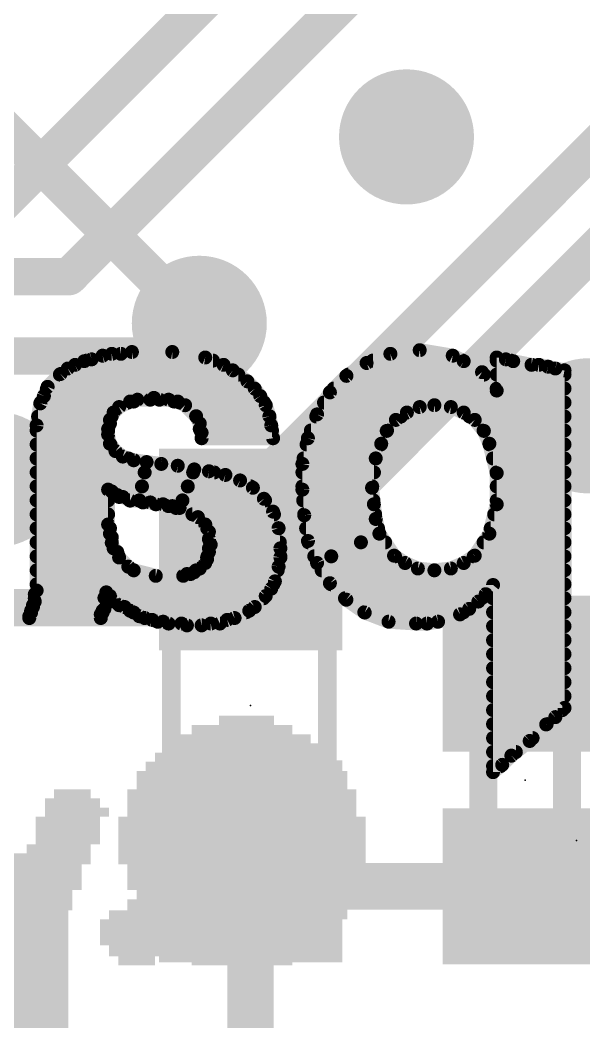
# Model space of a CAD drawing. Extents: x -34 to 52.6, y -23.4 to 26.6.
# Drawn here: x 14.24 to 17.31, y 4.85 to 10.31 of the extents above; entities that cross this region are included whole.
import ezdxf

# ---------------------------------------------------------------- set-up
doc = ezdxf.new("R2010")
doc.units = 0
for name, color, linetype in [('1', 12, 'CONTINUOUS'), ('16', 140, 'CONTINUOUS'), ('18', 110, 'CONTINUOUS'), ('22', 40, 'CONTINUOUS'), ('23', 53, 'CONTINUOUS'), ('24', 53, 'CONTINUOUS'), ('51', 53, 'CONTINUOUS')]:
    doc.layers.add(name, color=color, linetype=linetype)

# ---------------------------------------------------------------- blocks, each defined once
blk = doc.blocks.new('RECT')
blk.add_solid([(-0.5, -0.5), (0.5, -0.5), (-0.5, 0.5), (0.5, 0.5)])
blk = doc.blocks.new('ROUNDV')
at = {"const_width": 0.5}
blk.add_lwpolyline([(0, -0.25, 1), (0, 0.25, 1), (0, -0.25)], format="xyb", dxfattribs=at)

msp = doc.modelspace()

# ---------------------------------------------------------------- linework, layer by layer
at = {"layer": '1'}
for points, const_width in [([(15.2146, 8.6614), (12.236, 11.64)], 0.2032), ([(17.327, 5.5922), (18.2778, 6.543)], 0.254), ([(15.494, 5.7286), (15.494, 4.064)], 0.254), ([(15.494, 5.7286), (15.6304, 5.5922)], 0.254), ([(16.9926, 5.5922), (15.6304, 5.5922)], 0.254), ([(16.9926, 5.5922), (17.327, 5.5922)], 0.254), ([(14.2, 5.08), (14.1097, 5.1703)], 0.2032)]:
    msp.add_lwpolyline(points, dxfattribs=dict(at, const_width=const_width))
for points, const_width in [([(15.1787, 8.6255, 1), (15.2505, 8.6973)], 0.1016), ([(15.5575, 5.7286, 1), (15.4305, 5.7286)], 0.127), ([(15.5389, 5.7735, 1), (15.4491, 5.6837)], 0.127), ([(15.6304, 5.6557, 1), (15.6304, 5.5287)], 0.127), ([(15.5855, 5.5473, 1), (15.6753, 5.6371)], 0.127), ([(16.9926, 5.6557, 1), (16.9926, 5.5287)], 0.127), ([(16.9926, 5.5287, 1), (16.9926, 5.6557)], 0.127), ([(17.2821, 5.6371, 1), (17.3719, 5.5473)], 0.127), ([(17.327, 5.5287, 1), (17.327, 5.6557)], 0.127), ([(14.1641, 5.0441, 1), (14.2359, 5.1159)], 0.1016)]:
    msp.add_lwpolyline(points, format="xyb", dxfattribs=dict(at, const_width=const_width))
at = {"layer": '16', "const_width": 0.2032}
for points in [[(14.5034, 8.9154), (16.764, 11.176)], [(14.1224, 9.2964), (15.494, 10.668)], [(15.5575, 7.8105), (17.4498, 9.7028)], [(15.4178, 7.112), (17.6276, 9.3218)], [(13.4874, 8.9154), (14.5034, 8.9154)], [(15.2146, 8.6614), (15.0368, 8.4836)], [(15.0368, 8.4836), (13.6144, 8.4836)], [(14.1097, 7.8105), (15.5575, 7.8105)], [(13.2, 7.112), (15.4178, 7.112)]]:
    msp.add_lwpolyline(points, dxfattribs=at)
at = {"layer": '16', "const_width": 0.1016}
for points in [[(14.5034, 8.8646, 1), (14.5034, 8.9662)], [(14.4675, 8.9513, 1), (14.5393, 8.8795)], [(15.2505, 8.6255, 1), (15.1787, 8.6973)], [(15.0368, 8.4328, 1), (15.0368, 8.5344)], [(15.0009, 8.5195, 1), (15.0727, 8.4477)], [(15.5216, 7.8464, 1), (15.5934, 7.7746)], [(15.5575, 7.7597, 1), (15.5575, 7.8613)], [(15.4178, 7.0612, 1), (15.4178, 7.1628)], [(15.3819, 7.1479, 1), (15.4537, 7.0761)]]:
    msp.add_lwpolyline(points, format="xyb", dxfattribs=at)
at = {"layer": '22', "const_width": 0.0762}
for points in [[(14.687, 8.485), (14.627, 8.465)], [(14.737, 8.495), (14.687, 8.485)], [(14.787, 8.495), (14.737, 8.495)], [(14.847, 8.505), (14.787, 8.495)], [(15.067, 8.505), (14.847, 8.505)], [(15.247, 8.475), (15.067, 8.505)], [(16.257, 8.495), (16.127, 8.445)], [(16.417, 8.515), (16.257, 8.495)], [(16.597, 8.485), (16.417, 8.515)], [(16.657, 8.455), (16.597, 8.485)], [(14.537, 8.435), (14.497, 8.415)], [(14.587, 8.455), (14.537, 8.435)], [(14.627, 8.465), (14.587, 8.455)], [(14.5998, 8.4582), (15.289, 8.4582)], [(15.347, 8.435), (15.247, 8.475)], [(15.397, 8.405), (15.347, 8.435)], [(16.127, 8.445), (16.017, 8.375)], [(16.1613, 8.4582), (16.6506, 8.4582)], [(16.757, 8.395), (16.657, 8.455)], [(16.887, 8.465), (16.837, 8.475)], [(16.837, 8.475), (16.837, 8.295)], [(16.837, 8.4582), (16.9142, 8.4582)], [(16.927, 8.455), (16.887, 8.465)], [(17.027, 8.435), (16.927, 8.455)], [(17.067, 8.435), (17.027, 8.435)], [(17.117, 8.425), (17.067, 8.435)], [(14.457, 8.385), (14.387, 8.315)], [(14.454, 8.382), (15.4277, 8.382)], [(14.497, 8.415), (14.457, 8.385)], [(15.477, 8.345), (15.397, 8.405)], [(16.017, 8.375), (15.927, 8.285)], [(16.028, 8.382), (16.7674, 8.382)], [(16.837, 8.295), (16.757, 8.395)], [(16.837, 8.382), (17.207, 8.382)], [(17.157, 8.415), (17.117, 8.425)], [(17.207, 8.405), (17.157, 8.415)], [(17.207, 6.565), (17.207, 8.405)], [(15.517, 8.305), (15.477, 8.345)], [(14.367, 8.265), (14.347, 8.225)], [(14.387, 8.315), (14.367, 8.265)], [(14.3833, 8.3058), (15.5162, 8.3058)], [(15.547, 8.265), (15.517, 8.305)], [(15.577, 8.215), (15.547, 8.265)], [(15.927, 8.285), (15.857, 8.165)], [(15.9478, 8.3058), (16.8284, 8.3058)], [(16.837, 8.3058), (17.207, 8.3058)], [(14.347, 8.225), (14.327, 8.105)], [(14.3493, 8.2296), (14.8262, 8.2296)], [(14.777, 8.205), (14.837, 8.235)], [(14.837, 8.235), (14.857, 8.235)], [(14.857, 8.235), (14.877, 8.245)], [(14.877, 8.245), (14.947, 8.245)], [(14.947, 8.245), (14.967, 8.255)], [(14.967, 8.255), (14.997, 8.245)], [(14.997, 8.245), (15.047, 8.245)], [(15.047, 8.245), (15.077, 8.235)], [(15.077, 8.235), (15.097, 8.235)], [(15.097, 8.235), (15.137, 8.215)], [(15.1078, 8.2296), (15.5682, 8.2296)], [(15.137, 8.215), (15.197, 8.155)], [(15.597, 8.155), (15.577, 8.215)], [(15.8947, 8.2296), (17.207, 8.2296)], [(16.417, 8.205), (16.497, 8.215)], [(16.497, 8.215), (16.587, 8.205)], [(14.3351, 8.1534), (14.7362, 8.1534)], [(14.727, 8.135), (14.747, 8.175)], [(14.747, 8.175), (14.777, 8.205)], [(15.197, 8.155), (15.217, 8.115)], [(15.1978, 8.1534), (15.5973, 8.1534)], [(15.607, 8.105), (15.597, 8.155)], [(15.857, 8.165), (15.807, 8.035)], [(15.8525, 8.1534), (16.3146, 8.1534)], [(16.287, 8.135), (16.347, 8.175)], [(16.347, 8.175), (16.417, 8.205)], [(16.587, 8.205), (16.657, 8.175)], [(16.657, 8.175), (16.717, 8.135)], [(16.6894, 8.1534), (17.207, 8.1534)], [(14.327, 8.105), (14.327, 7.205)], [(14.717, 8.085), (14.727, 8.115)], [(14.727, 8.115), (14.727, 8.135)], [(15.217, 8.115), (15.217, 8.085)], [(15.617, 8.035), (15.607, 8.105)], [(16.237, 8.075), (16.287, 8.135)], [(16.717, 8.135), (16.767, 8.075)], [(14.327, 8.0772), (14.717, 8.0772)], [(14.717, 8.055), (14.717, 8.085)], [(14.727, 8.005), (14.717, 8.055)], [(15.217, 8.085), (15.227, 8.065)], [(15.2209, 8.0772), (15.611, 8.0772)], [(15.227, 8.065), (15.227, 8.035)], [(15.8232, 8.0772), (16.2388, 8.0772)], [(16.207, 8.005), (16.237, 8.075)], [(16.7652, 8.0772), (17.207, 8.0772)], [(16.767, 8.075), (16.797, 8.005)], [(14.327, 8.001), (14.73, 8.001)], [(14.757, 7.965), (14.727, 8.005)], [(15.227, 8.035), (15.617, 8.035)], [(15.807, 8.035), (15.777, 7.895)], [(15.7997, 8.001), (16.2055, 8.001)], [(16.177, 7.925), (16.207, 8.005)], [(16.797, 8.005), (16.837, 7.845)], [(16.798, 8.001), (17.207, 8.001)], [(14.797, 7.935), (14.757, 7.965)], [(14.857, 7.915), (14.797, 7.935)], [(14.327, 7.9248), (14.8276, 7.9248)], [(14.927, 7.905), (14.857, 7.915)], [(14.927, 7.905), (14.887, 7.695)], [(14.887, 7.695), (14.927, 7.905)], [(15.007, 7.895), (14.927, 7.905)], [(15.097, 7.885), (15.007, 7.895)], [(15.187, 7.865), (15.097, 7.885)], [(15.777, 7.895), (15.777, 7.755)], [(15.7834, 7.9248), (16.177, 7.9248)], [(16.157, 7.765), (16.177, 7.925)], [(16.8171, 7.9248), (17.207, 7.9248)], [(14.327, 7.8486), (14.9163, 7.8486)], [(14.9163, 7.8486), (15.1808, 7.8486)], [(15.107, 7.655), (15.187, 7.865)], [(15.187, 7.865), (15.107, 7.655)], [(15.1808, 7.8486), (15.2958, 7.8486)], [(15.267, 7.855), (15.187, 7.865)], [(15.357, 7.835), (15.267, 7.855)], [(15.437, 7.805), (15.357, 7.835)], [(15.777, 7.8486), (16.1675, 7.8486)], [(16.8361, 7.8486), (17.207, 7.8486)], [(16.837, 7.845), (16.837, 7.675)], [(14.327, 7.7724), (14.9017, 7.7724)], [(14.9017, 7.7724), (15.1517, 7.7724)], [(15.1517, 7.7724), (15.4941, 7.7724)], [(15.507, 7.765), (15.437, 7.805)], [(15.777, 7.7724), (16.1579, 7.7724)], [(16.837, 7.7724), (17.207, 7.7724)], [(14.717, 7.565), (14.717, 7.755)], [(14.717, 7.755), (14.737, 7.745)], [(14.737, 7.745), (14.747, 7.735)], [(14.747, 7.735), (14.767, 7.725)], [(14.767, 7.725), (14.777, 7.715)], [(15.567, 7.705), (15.507, 7.765)], [(16.157, 7.765), (15.777, 7.755)], [(15.777, 7.755), (16.157, 7.765)], [(15.777, 7.755), (15.787, 7.615)], [(16.167, 7.675), (16.157, 7.765)], [(14.327, 7.6962), (14.717, 7.6962)], [(14.777, 7.715), (14.797, 7.715)], [(14.797, 7.715), (14.837, 7.695)], [(14.8346, 7.6962), (14.8872, 7.6962)], [(14.837, 7.695), (14.887, 7.695)], [(14.887, 7.695), (14.907, 7.685)], [(14.8872, 7.6962), (15.1227, 7.6962)], [(14.907, 7.685), (14.947, 7.685)], [(14.947, 7.685), (14.977, 7.675)], [(14.977, 7.675), (15.017, 7.675)], [(15.017, 7.675), (15.047, 7.665)], [(15.047, 7.665), (15.067, 7.665)], [(15.067, 7.665), (15.087, 7.655)], [(15.1227, 7.6962), (15.5733, 7.6962)], [(15.617, 7.635), (15.567, 7.705)], [(15.7812, 7.6962), (16.1646, 7.6962)], [(16.177, 7.595), (16.167, 7.675)], [(16.837, 7.675), (16.797, 7.515)], [(16.837, 7.6962), (17.207, 7.6962)], [(14.327, 7.62), (14.717, 7.62)], [(15.087, 7.655), (15.107, 7.655)], [(15.107, 7.655), (15.207, 7.605)], [(15.177, 7.62), (15.622, 7.62)], [(15.647, 7.545), (15.617, 7.635)], [(15.7866, 7.62), (16.1739, 7.62)], [(15.787, 7.615), (15.807, 7.475)], [(16.8233, 7.62), (17.207, 7.62)], [(14.727, 7.545), (14.717, 7.565)], [(15.207, 7.605), (15.247, 7.565)], [(15.247, 7.565), (15.267, 7.525)], [(16.197, 7.515), (16.177, 7.595)], [(14.327, 7.5438), (14.727, 7.5438)], [(14.727, 7.515), (14.727, 7.545)], [(14.737, 7.495), (14.727, 7.515)], [(15.2576, 7.5438), (15.6471, 7.5438)], [(15.267, 7.525), (15.267, 7.485)], [(15.657, 7.435), (15.647, 7.545)], [(15.7972, 7.5438), (16.1898, 7.5438)], [(15.857, 7.355), (16.197, 7.515)], [(16.197, 7.515), (15.857, 7.355)], [(16.277, 7.395), (16.197, 7.515)], [(16.797, 7.515), (16.717, 7.395)], [(16.8042, 7.5438), (17.207, 7.5438)], [(14.327, 7.4676), (14.737, 7.4676)], [(14.737, 7.465), (14.737, 7.495)], [(14.747, 7.435), (14.737, 7.465)], [(15.267, 7.485), (15.277, 7.455)], [(15.277, 7.455), (15.267, 7.435)], [(15.2728, 7.4676), (15.654, 7.4676)], [(15.807, 7.475), (15.857, 7.355)], [(15.8101, 7.4676), (16.0963, 7.4676)], [(16.0963, 7.4676), (16.2286, 7.4676)], [(16.7654, 7.4676), (17.207, 7.4676)], [(14.327, 7.3914), (14.7749, 7.3914)], [(14.767, 7.415), (14.747, 7.435)], [(14.777, 7.385), (14.767, 7.415)], [(15.267, 7.415), (15.257, 7.385)], [(15.2591, 7.3914), (15.657, 7.3914)], [(15.267, 7.435), (15.267, 7.415)], [(15.657, 7.385), (15.657, 7.435)], [(15.8418, 7.3914), (15.9344, 7.3914)], [(15.9344, 7.3914), (16.2824, 7.3914)], [(16.337, 7.355), (16.277, 7.395)], [(16.717, 7.395), (16.657, 7.355)], [(16.7116, 7.3914), (17.207, 7.3914)], [(14.827, 7.335), (14.777, 7.385)], [(14.857, 7.315), (14.827, 7.335)], [(15.247, 7.355), (15.217, 7.325)], [(15.257, 7.375), (15.247, 7.355)], [(15.257, 7.385), (15.257, 7.375)], [(15.627, 7.255), (15.647, 7.335)], [(15.647, 7.335), (15.657, 7.385)], [(15.857, 7.355), (15.927, 7.245)], [(16.407, 7.325), (16.337, 7.355)], [(16.657, 7.355), (16.587, 7.325)], [(14.327, 7.3152), (14.8567, 7.3152)], [(14.977, 7.285), (14.857, 7.315)], [(15.127, 7.285), (14.977, 7.285)], [(15.147, 7.295), (15.127, 7.285)], [(15.167, 7.295), (15.147, 7.295)], [(15.187, 7.305), (15.167, 7.295)], [(15.197, 7.315), (15.187, 7.305)], [(15.217, 7.325), (15.197, 7.315)], [(15.1974, 7.3152), (15.6421, 7.3152)], [(15.8823, 7.3152), (16.4952, 7.3152)], [(16.497, 7.315), (16.407, 7.325)], [(16.587, 7.325), (16.497, 7.315)], [(16.4988, 7.3152), (17.207, 7.3152)], [(14.327, 7.239), (15.619, 7.239)], [(15.607, 7.215), (15.627, 7.255)], [(15.927, 7.245), (16.017, 7.155)], [(15.933, 7.239), (17.207, 7.239)], [(16.777, 7.185), (16.817, 7.235)], [(16.817, 7.235), (16.817, 6.215)], [(14.327, 7.205), (14.317, 7.185)], [(14.317, 7.185), (14.317, 7.145)], [(14.697, 7.165), (14.707, 7.175)], [(14.707, 7.175), (14.707, 7.195)], [(14.707, 7.195), (14.727, 7.175)], [(14.727, 7.175), (14.747, 7.145)], [(15.517, 7.115), (15.577, 7.175)], [(15.577, 7.175), (15.607, 7.215)], [(16.737, 7.145), (16.777, 7.185)], [(14.317, 7.145), (14.307, 7.125)], [(14.307, 7.125), (14.307, 7.115)], [(14.317, 7.1628), (14.697, 7.1628)], [(14.697, 7.105), (14.697, 7.165)], [(14.7351, 7.1628), (15.5648, 7.1628)], [(14.747, 7.145), (14.777, 7.125)], [(14.777, 7.125), (14.807, 7.115)], [(16.0092, 7.1628), (16.7548, 7.1628)], [(16.017, 7.155), (16.117, 7.085)], [(16.687, 7.105), (16.737, 7.145)], [(16.817, 7.1628), (17.207, 7.1628)], [(14.297, 7.085), (14.287, 7.065)], [(14.287, 7.065), (14.287, 7.055)], [(14.307, 7.115), (14.297, 7.095)], [(14.297, 7.095), (14.297, 7.085)], [(14.297, 7.0866), (14.687, 7.0866)], [(14.677, 7.075), (14.687, 7.085)], [(14.677, 7.055), (14.677, 7.075)], [(14.687, 7.095), (14.697, 7.105)], [(14.687, 7.085), (14.687, 7.095)], [(14.807, 7.115), (14.837, 7.095)], [(14.837, 7.095), (14.857, 7.085)], [(14.8538, 7.0866), (15.4702, 7.0866)], [(14.857, 7.085), (14.887, 7.065)], [(14.887, 7.065), (14.917, 7.055)], [(15.407, 7.055), (15.487, 7.095)], [(15.487, 7.095), (15.517, 7.115)], [(16.1147, 7.0866), (16.6563, 7.0866)], [(16.117, 7.085), (16.247, 7.035)], [(16.517, 7.035), (16.637, 7.075)], [(16.637, 7.075), (16.687, 7.105)], [(16.817, 7.0866), (17.207, 7.0866)], [(14.287, 7.055), (14.677, 7.055)], [(14.917, 7.055), (14.957, 7.045)], [(14.957, 7.045), (14.987, 7.035)], [(14.987, 7.035), (15.017, 7.035)], [(15.017, 7.035), (15.047, 7.025)], [(15.047, 7.025), (15.117, 7.025)], [(15.117, 7.025), (15.147, 7.015)], [(15.147, 7.015), (15.227, 7.015)], [(15.227, 7.015), (15.277, 7.025)], [(15.277, 7.025), (15.327, 7.025)], [(15.327, 7.025), (15.367, 7.045)], [(15.367, 7.045), (15.407, 7.055)], [(16.247, 7.035), (16.397, 7.025)], [(16.397, 7.025), (16.457, 7.025)], [(16.457, 7.025), (16.517, 7.035)], [(16.817, 7.0104), (17.207, 7.0104)], [(16.817, 6.9342), (17.207, 6.9342)], [(16.817, 6.858), (17.207, 6.858)], [(16.817, 6.7818), (17.207, 6.7818)], [(16.817, 6.7056), (17.207, 6.7056)], [(16.817, 6.6294), (17.207, 6.6294)], [(16.817, 6.5532), (17.1952, 6.5532)], [(17.107, 6.475), (17.157, 6.515)], [(17.157, 6.515), (17.207, 6.565)], [(16.817, 6.477), (17.1095, 6.477)], [(17.017, 6.385), (17.107, 6.475)], [(16.817, 6.4008), (17.0328, 6.4008)], [(16.917, 6.305), (17.017, 6.385)], [(16.817, 6.3246), (16.9415, 6.3246)], [(16.867, 6.255), (16.917, 6.305)], [(16.817, 6.215), (16.867, 6.255)], [(16.817, 6.2484), (16.8588, 6.2484)]]:
    msp.add_lwpolyline(points, dxfattribs=at)
at = {"layer": '22', "const_width": 0.0381}
for points in [[(14.6833, 8.5037, 1), (14.6907, 8.4663)], [(14.693, 8.4669, 1), (14.681, 8.5031)], [(14.737, 8.5141, 1), (14.737, 8.476)], [(14.7407, 8.4763, 1), (14.7333, 8.5137)], [(14.7839, 8.5138, 1), (14.7901, 8.4762)], [(14.787, 8.476, 1), (14.787, 8.5141)], [(14.847, 8.5241, 1), (14.847, 8.486)], [(14.8501, 8.4862, 1), (14.8439, 8.5238)], [(15.0701, 8.5238, 1), (15.0639, 8.4862)], [(15.067, 8.486, 1), (15.067, 8.5241)], [(16.2546, 8.5139, 1), (16.2594, 8.4761)], [(16.2638, 8.4772, 1), (16.2502, 8.5128)], [(16.4201, 8.5338, 1), (16.4139, 8.4962)], [(16.4194, 8.4961, 1), (16.4146, 8.5339)], [(16.6055, 8.502, 1), (16.5885, 8.468)], [(16.5939, 8.4662, 1), (16.6001, 8.5038)], [(14.5299, 8.4527, 1), (14.5441, 8.4173)], [(14.5455, 8.418, 1), (14.5285, 8.452)], [(14.5824, 8.4735, 1), (14.5916, 8.4365)], [(14.5941, 8.4373, 1), (14.5799, 8.4727)], [(14.5998, 8.4772, 1), (14.5998, 8.4391)], [(14.621, 8.4831, 1), (14.633, 8.4469)], [(14.6316, 8.4465, 1), (14.6224, 8.4835)], [(15.2541, 8.4927, 1), (15.2399, 8.4573)], [(15.2439, 8.4562, 1), (15.2501, 8.4938)], [(15.289, 8.4391, 1), (15.289, 8.4772)], [(15.3568, 8.4513, 1), (15.3372, 8.4187)], [(15.3399, 8.4173, 1), (15.3541, 8.4527)], [(16.1202, 8.4628, 1), (16.1338, 8.4272)], [(16.1372, 8.4289, 1), (16.1168, 8.4611)], [(16.1613, 8.4772, 1), (16.1613, 8.4391)], [(16.6668, 8.4713, 1), (16.6472, 8.4387)], [(16.6485, 8.438, 1), (16.6655, 8.472)], [(16.6506, 8.4391, 1), (16.6506, 8.4772)], [(16.8407, 8.4937, 1), (16.8333, 8.4563)], [(16.856, 8.475, 1), (16.8179, 8.475)], [(16.837, 8.4772, 1), (16.837, 8.4391)], [(16.8916, 8.4835, 1), (16.8824, 8.4465)], [(16.8833, 8.4463, 1), (16.8907, 8.4837)], [(16.9307, 8.4737, 1), (16.9233, 8.4363)], [(16.9142, 8.4391, 1), (16.9142, 8.4772)], [(16.9224, 8.4365, 1), (16.9316, 8.4735)], [(17.027, 8.4541, 1), (17.027, 8.416)], [(17.0233, 8.4163, 1), (17.0307, 8.4537)], [(17.0707, 8.4537, 1), (17.0633, 8.4163)], [(17.067, 8.416, 1), (17.067, 8.4541)], [(14.454, 8.401, 1), (14.454, 8.3629)], [(14.4456, 8.4002, 1), (14.4684, 8.3698)], [(14.4705, 8.3715, 1), (14.4435, 8.3985)], [(14.4885, 8.432, 1), (14.5055, 8.398)], [(14.5084, 8.3998, 1), (14.4856, 8.4302)], [(15.4084, 8.4202, 1), (15.3856, 8.3898)], [(15.3872, 8.3887, 1), (15.4068, 8.4213)], [(15.4277, 8.3629, 1), (15.4277, 8.401)], [(16.0068, 8.3911, 1), (16.0272, 8.3589)], [(16.0305, 8.3615, 1), (16.0035, 8.3885)], [(16.028, 8.401, 1), (16.028, 8.3629)], [(16.7719, 8.4069, 1), (16.7421, 8.3831)], [(16.7472, 8.3787, 1), (16.7668, 8.4113)], [(16.7674, 8.3629, 1), (16.7674, 8.401)], [(16.837, 8.401, 1), (16.837, 8.3629)], [(17.1216, 8.4435, 1), (17.1124, 8.4065)], [(17.1133, 8.4063, 1), (17.1207, 8.4437)], [(17.1607, 8.4337, 1), (17.1533, 8.3963)], [(17.1524, 8.3965, 1), (17.1616, 8.4335)], [(17.2261, 8.405, 1), (17.188, 8.405)], [(17.2033, 8.3863, 1), (17.2107, 8.4237)], [(17.207, 8.3629, 1), (17.207, 8.401)], [(15.4905, 8.3585, 1), (15.4635, 8.3315)], [(15.4656, 8.3298, 1), (15.4884, 8.3602)], [(14.384, 8.2565, 1), (14.35, 8.2735)], [(14.3833, 8.3248, 1), (14.3833, 8.2867)], [(14.3735, 8.3285, 1), (14.4005, 8.3015)], [(14.4047, 8.3079, 1), (14.3693, 8.3221)], [(15.5322, 8.3164, 1), (15.5018, 8.2936)], [(15.5035, 8.2915, 1), (15.5305, 8.3185)], [(15.5162, 8.2867, 1), (15.5162, 8.3248)], [(15.5633, 8.2748, 1), (15.5307, 8.2552)], [(15.9135, 8.2985, 1), (15.9405, 8.2715)], [(15.9435, 8.2754, 1), (15.9105, 8.2946)], [(15.9478, 8.3248, 1), (15.9478, 8.2867)], [(16.837, 8.3248, 1), (16.837, 8.2867)], [(16.8179, 8.295, 1), (16.856, 8.295)], [(16.8221, 8.2831, 1), (16.8519, 8.3069)], [(16.8284, 8.2867, 1), (16.8284, 8.3248)], [(17.207, 8.2867, 1), (17.207, 8.3248)], [(14.33, 8.2335, 1), (14.364, 8.2165)], [(14.3658, 8.2219, 1), (14.3282, 8.2281)], [(14.3493, 8.2486, 1), (14.3493, 8.2105)], [(14.3493, 8.2721, 1), (14.3847, 8.2579)], [(14.837, 8.2541, 1), (14.837, 8.216)], [(14.8262, 8.2105, 1), (14.8262, 8.2486)], [(14.8455, 8.218, 1), (14.8285, 8.252)], [(14.8485, 8.252, 1), (14.8655, 8.218)], [(14.857, 8.216, 1), (14.857, 8.2541)], [(14.877, 8.2641, 1), (14.877, 8.226)], [(14.8855, 8.228, 1), (14.8685, 8.262)], [(14.9385, 8.262, 1), (14.9555, 8.228)], [(14.947, 8.226, 1), (14.947, 8.2641)], [(14.973, 8.2731, 1), (14.961, 8.2369)], [(14.9755, 8.238, 1), (14.9585, 8.272)], [(14.997, 8.2641, 1), (14.997, 8.226)], [(14.991, 8.2269, 1), (15.003, 8.2631)], [(15.053, 8.2631, 1), (15.041, 8.2269)], [(15.047, 8.226, 1), (15.047, 8.2641)], [(15.077, 8.2541, 1), (15.077, 8.216)], [(15.071, 8.2169, 1), (15.083, 8.2531)], [(15.1055, 8.252, 1), (15.0885, 8.218)], [(15.1078, 8.2486, 1), (15.1078, 8.2105)], [(15.097, 8.216, 1), (15.097, 8.2541)], [(15.1505, 8.2285, 1), (15.1235, 8.2015)], [(15.1285, 8.198, 1), (15.1455, 8.232)], [(15.5318, 8.2536, 1), (15.5622, 8.2764)], [(15.5951, 8.221, 1), (15.5589, 8.209)], [(15.5682, 8.2105, 1), (15.5682, 8.2486)], [(15.8947, 8.2486, 1), (15.8947, 8.2105)], [(16.4991, 8.2339, 1), (16.4949, 8.1961)], [(16.4994, 8.1961, 1), (16.4946, 8.2339)], [(17.207, 8.2105, 1), (17.207, 8.2486)], [(14.3351, 8.1724, 1), (14.3351, 8.1343)], [(14.7335, 8.1885, 1), (14.7605, 8.1615)], [(14.764, 8.1665, 1), (14.73, 8.1835)], [(14.7362, 8.1343, 1), (14.7362, 8.1724)], [(14.7685, 8.222, 1), (14.7855, 8.188)], [(14.7905, 8.1915, 1), (14.7635, 8.2185)], [(15.214, 8.1635, 1), (15.18, 8.1465)], [(15.1978, 8.1724, 1), (15.1978, 8.1343)], [(15.5607, 8.2052, 1), (15.5933, 8.2248)], [(15.6157, 8.1587, 1), (15.5783, 8.1513)], [(15.5973, 8.1343, 1), (15.5973, 8.1724)], [(15.8525, 8.1724, 1), (15.8525, 8.1343)], [(15.8405, 8.1746, 1), (15.8735, 8.1554)], [(15.8748, 8.1582, 1), (15.8392, 8.1718)], [(16.3146, 8.1343, 1), (16.3146, 8.1724)], [(16.3395, 8.1925, 1), (16.3545, 8.1575)], [(16.3576, 8.1591, 1), (16.3364, 8.1909)], [(16.4146, 8.2239, 1), (16.4194, 8.1861)], [(16.4245, 8.1875, 1), (16.4095, 8.2225)], [(16.5945, 8.2225, 1), (16.5795, 8.1875)], [(16.5849, 8.1861, 1), (16.5891, 8.2239)], [(16.6676, 8.1909, 1), (16.6464, 8.1591)], [(16.6495, 8.1575, 1), (16.6645, 8.1925)], [(16.6894, 8.1724, 1), (16.6894, 8.1343)], [(17.207, 8.1343, 1), (17.207, 8.1724)], [(14.346, 8.105, 1), (14.3079, 8.105)], [(14.71, 8.1435, 1), (14.744, 8.1265)], [(14.7461, 8.135, 1), (14.708, 8.135)], [(14.7451, 8.109, 1), (14.7089, 8.121)], [(15.1835, 8.1415, 1), (15.2105, 8.1685)], [(15.2361, 8.115, 1), (15.198, 8.115)], [(15.2, 8.1065, 1), (15.234, 8.1235)], [(15.5789, 8.149, 1), (15.6151, 8.161)], [(15.6259, 8.1077, 1), (15.5881, 8.1023)], [(16.2764, 8.1509, 1), (16.2976, 8.1191)], [(16.3016, 8.1228, 1), (16.2724, 8.1472)], [(16.7316, 8.1472, 1), (16.7024, 8.1228)], [(16.7064, 8.1191, 1), (16.7276, 8.1509)], [(14.3082, 8.1081, 1), (14.3458, 8.1019)], [(14.327, 8.0963, 1), (14.327, 8.0582)], [(14.6989, 8.091, 1), (14.7351, 8.079)], [(14.7357, 8.0587, 1), (14.6983, 8.0513)], [(14.7361, 8.085, 1), (14.698, 8.085)], [(14.708, 8.115, 1), (14.7461, 8.115)], [(14.717, 8.0582, 1), (14.717, 8.0963)], [(15.234, 8.0935, 1), (15.2, 8.0765)], [(15.198, 8.085, 1), (15.2361, 8.085)], [(15.2209, 8.0963, 1), (15.2209, 8.0582)], [(15.2461, 8.065, 1), (15.208, 8.065)], [(15.21, 8.0565, 1), (15.244, 8.0735)], [(15.5883, 8.1013, 1), (15.6257, 8.1087)], [(15.611, 8.0582, 1), (15.611, 8.0963)], [(15.8232, 8.0963, 1), (15.8232, 8.0582)], [(16.2224, 8.0872, 1), (16.2516, 8.0628)], [(16.2545, 8.0675, 1), (16.2195, 8.0825)], [(16.2388, 8.0582, 1), (16.2388, 8.0963)], [(16.7652, 8.0963, 1), (16.7652, 8.0582)], [(16.7845, 8.0825, 1), (16.7495, 8.0675)], [(16.7524, 8.0628, 1), (16.7816, 8.0872)], [(17.207, 8.0582, 1), (17.207, 8.0963)], [(14.327, 8.0201, 1), (14.327, 7.982)], [(14.698, 8.055, 1), (14.7361, 8.055)], [(14.7422, 8.0164, 1), (14.7118, 7.9936)], [(14.7083, 8.0013, 1), (14.7457, 8.0087)], [(14.73, 7.982, 1), (14.73, 8.0201)], [(15.227, 8.0541, 1), (15.227, 8.016)], [(15.208, 8.035, 1), (15.2461, 8.035)], [(15.5981, 8.0323, 1), (15.6359, 8.0377)], [(15.617, 8.016, 1), (15.617, 8.0541)], [(15.7997, 8.0201, 1), (15.7997, 7.982)], [(15.7892, 8.0418, 1), (15.8248, 8.0282)], [(15.8256, 8.031, 1), (15.7884, 8.039)], [(16.1895, 8.0125, 1), (16.2245, 7.9975)], [(16.2248, 7.9983, 1), (16.1892, 8.0117)], [(16.2055, 7.982, 1), (16.2055, 8.0201)], [(16.8155, 8.0096, 1), (16.7785, 8.0004)], [(16.798, 8.0201, 1), (16.798, 7.982)], [(16.7795, 7.9975, 1), (16.8145, 8.0125)], [(17.207, 7.982, 1), (17.207, 8.0201)], [(14.7684, 7.9802, 1), (14.7456, 7.9498)], [(14.7418, 7.9536, 1), (14.7722, 7.9764)], [(14.803, 7.9531, 1), (14.791, 7.9169)], [(14.327, 7.9439, 1), (14.327, 7.9058)], [(14.7856, 7.9198, 1), (14.8084, 7.9502)], [(14.8276, 7.9058, 1), (14.8276, 7.9439)], [(14.8597, 7.9339, 1), (14.8543, 7.8961)], [(14.851, 7.8969, 1), (14.863, 7.9331)], [(14.9294, 7.9239, 1), (14.9246, 7.8861)], [(14.9457, 7.9014, 1), (14.9083, 7.9086)], [(14.9457, 7.9014, 1), (14.9083, 7.9086)], [(14.9243, 7.8861, 1), (14.9297, 7.9239)], [(15.0091, 7.9139, 1), (15.0049, 7.8761)], [(15.0046, 7.8761, 1), (15.0094, 7.9139)], [(15.1011, 7.9036, 1), (15.0929, 7.8664)], [(15.0949, 7.8661, 1), (15.0991, 7.9039)], [(15.7961, 7.895, 1), (15.758, 7.895)], [(15.7834, 7.9439, 1), (15.7834, 7.9058)], [(16.1592, 7.9317, 1), (16.1948, 7.9183)], [(16.1959, 7.9226, 1), (16.1581, 7.9274)], [(16.177, 7.9058, 1), (16.177, 7.9439)], [(16.8171, 7.9439, 1), (16.8171, 7.9058)], [(17.207, 7.9058, 1), (17.207, 7.9439)], [(14.327, 7.8677, 1), (14.327, 7.8296)], [(14.9163, 7.8677, 1), (14.9163, 7.8296)], [(14.9163, 7.8296, 1), (14.9163, 7.8677)], [(15.1808, 7.8677, 1), (15.1808, 7.8296)], [(15.1894, 7.8839, 1), (15.1846, 7.8461)], [(15.2048, 7.8582, 1), (15.1692, 7.8718)], [(15.2048, 7.8582, 1), (15.1692, 7.8718)], [(15.1808, 7.8296, 1), (15.1808, 7.8677)], [(15.1829, 7.8464, 1), (15.1911, 7.8836)], [(15.2711, 7.8736, 1), (15.2629, 7.8364)], [(15.2646, 7.8361, 1), (15.2694, 7.8739)], [(15.2958, 7.8296, 1), (15.2958, 7.8677)], [(15.3637, 7.8528, 1), (15.3503, 7.8172)], [(15.3529, 7.8164, 1), (15.3611, 7.8536)], [(15.7584, 7.899, 1), (15.7956, 7.891)], [(15.777, 7.8677, 1), (15.777, 7.8296)], [(16.1675, 7.8296, 1), (16.1675, 7.8677)], [(16.8361, 7.8677, 1), (16.8361, 7.8296)], [(16.856, 7.845, 1), (16.8179, 7.845)], [(16.8185, 7.8404, 1), (16.8555, 7.8496)], [(17.207, 7.8296, 1), (17.207, 7.8677)], [(14.327, 7.7915, 1), (14.327, 7.7534)], [(14.9017, 7.7915, 1), (14.9017, 7.7534)], [(14.9017, 7.7534, 1), (14.9017, 7.7915)], [(15.1517, 7.7915, 1), (15.1517, 7.7534)], [(15.1517, 7.7534, 1), (15.1517, 7.7915)], [(15.4465, 7.8215, 1), (15.4275, 7.7885)], [(15.4303, 7.7872, 1), (15.4437, 7.8228)], [(15.4941, 7.7534, 1), (15.4941, 7.7915)], [(15.777, 7.7915, 1), (15.777, 7.7534)], [(16.1579, 7.7534, 1), (16.1579, 7.7915)], [(16.837, 7.7915, 1), (16.837, 7.7534)], [(17.207, 7.7534, 1), (17.207, 7.7915)], [(14.7255, 7.772, 1), (14.7085, 7.738)], [(14.7361, 7.755, 1), (14.698, 7.755)], [(14.7505, 7.7585, 1), (14.7235, 7.7315)], [(14.7555, 7.752, 1), (14.7385, 7.718)], [(14.7285, 7.728, 1), (14.7455, 7.762)], [(14.7335, 7.7215, 1), (14.7605, 7.7485)], [(14.7805, 7.7385, 1), (14.7535, 7.7115)], [(14.7585, 7.708, 1), (14.7755, 7.742)], [(15.5205, 7.7785, 1), (15.4935, 7.7515)], [(15.4975, 7.7485, 1), (15.5165, 7.7815)], [(15.7765, 7.774, 1), (15.7775, 7.736)], [(15.796, 7.7564, 1), (15.758, 7.7536)], [(15.7765, 7.774, 1), (15.7775, 7.736)], [(15.758, 7.755, 1), (15.7961, 7.755)], [(16.1759, 7.7671, 1), (16.1381, 7.7629)], [(16.1381, 7.7674, 1), (16.1759, 7.7626)], [(16.1575, 7.746, 1), (16.1565, 7.784)], [(16.1575, 7.746, 1), (16.1565, 7.784)], [(14.327, 7.7153, 1), (14.327, 7.6772)], [(14.717, 7.6772, 1), (14.717, 7.7153)], [(14.777, 7.7341, 1), (14.777, 7.696)], [(14.7635, 7.7015, 1), (14.7905, 7.7285)], [(14.8055, 7.732, 1), (14.7885, 7.698)], [(14.797, 7.696, 1), (14.797, 7.7341)], [(14.8346, 7.7153, 1), (14.8346, 7.6772)], [(14.837, 7.7141, 1), (14.837, 7.676)], [(14.8285, 7.678, 1), (14.8455, 7.712)], [(14.8955, 7.712, 1), (14.8785, 7.678)], [(14.8683, 7.6986, 1), (14.9057, 7.6914)], [(14.8683, 7.6986, 1), (14.9057, 7.6914)], [(14.8872, 7.7153, 1), (14.8872, 7.6772)], [(14.887, 7.676, 1), (14.887, 7.7141)], [(14.8872, 7.6772, 1), (14.8872, 7.7153)], [(14.907, 7.7041, 1), (14.907, 7.666)], [(14.8985, 7.668, 1), (14.9155, 7.702)], [(14.953, 7.7031, 1), (14.941, 7.6669)], [(14.947, 7.666, 1), (14.947, 7.7041)], [(14.977, 7.6941, 1), (14.977, 7.656)], [(14.971, 7.6569, 1), (14.983, 7.6931)], [(15.023, 7.6931, 1), (15.011, 7.6569)], [(15.017, 7.656, 1), (15.017, 7.6941)], [(15.047, 7.6841, 1), (15.047, 7.646)], [(15.041, 7.6469, 1), (15.053, 7.6831)], [(15.0755, 7.682, 1), (15.0585, 7.648)], [(15.067, 7.646, 1), (15.067, 7.6841)], [(15.1227, 7.7153, 1), (15.1227, 7.6772)], [(15.1227, 7.6772, 1), (15.1227, 7.7153)], [(15.5825, 7.7161, 1), (15.5515, 7.6939)], [(15.5535, 7.6915, 1), (15.5805, 7.7185)], [(15.5733, 7.6772, 1), (15.5733, 7.7153)], [(15.7812, 7.7153, 1), (15.7812, 7.6772)], [(16.1859, 7.6774, 1), (16.1481, 7.6726)], [(16.1646, 7.6772, 1), (16.1646, 7.7153)], [(16.837, 7.7153, 1), (16.837, 7.6772)], [(16.8555, 7.6704, 1), (16.8185, 7.6796)], [(17.207, 7.6772, 1), (17.207, 7.7153)], [(14.327, 7.6391, 1), (14.327, 7.601)], [(14.717, 7.601, 1), (14.717, 7.6391)], [(15.087, 7.6741, 1), (15.087, 7.636)], [(15.0785, 7.638, 1), (15.0955, 7.672)], [(15.1155, 7.672, 1), (15.0985, 7.638)], [(15.0892, 7.6618, 1), (15.1248, 7.6482)], [(15.0892, 7.6618, 1), (15.1248, 7.6482)], [(15.107, 7.636, 1), (15.107, 7.6741)], [(15.177, 7.6391, 1), (15.177, 7.601)], [(15.6351, 7.641, 1), (15.5989, 7.629)], [(15.6015, 7.6239, 1), (15.6325, 7.6461)], [(15.622, 7.601, 1), (15.622, 7.6391)], [(15.7866, 7.6391, 1), (15.7866, 7.601)], [(15.8059, 7.6177, 1), (15.7681, 7.6123)], [(16.1481, 7.6729, 1), (16.1859, 7.6771)], [(16.1739, 7.601, 1), (16.1739, 7.6391)], [(16.8233, 7.6391, 1), (16.8233, 7.601)], [(16.8179, 7.675, 1), (16.856, 7.675)], [(17.207, 7.601, 1), (17.207, 7.6391)], [(14.734, 7.5735, 1), (14.7, 7.5565)], [(15.2205, 7.6185, 1), (15.1935, 7.5915)], [(15.1985, 7.588, 1), (15.2155, 7.622)], [(15.264, 7.5735, 1), (15.23, 7.5565)], [(15.2335, 7.5515, 1), (15.2605, 7.5785)], [(15.768, 7.6136, 1), (15.806, 7.6164)], [(16.1955, 7.5996, 1), (16.1585, 7.5904)], [(16.1581, 7.5926, 1), (16.1959, 7.5974)], [(14.327, 7.5629, 1), (14.327, 7.5248)], [(14.698, 7.565, 1), (14.7361, 7.565)], [(14.744, 7.5235, 1), (14.71, 7.5065)], [(14.7461, 7.545, 1), (14.708, 7.545)], [(14.71, 7.5365, 1), (14.744, 7.5535)], [(14.727, 7.5248, 1), (14.727, 7.5629)], [(15.2576, 7.5629, 1), (15.2576, 7.5248)], [(15.2861, 7.525, 1), (15.248, 7.525)], [(15.25, 7.5165, 1), (15.284, 7.5335)], [(15.666, 7.5467, 1), (15.628, 7.5433)], [(15.6289, 7.539, 1), (15.6651, 7.551)], [(15.6471, 7.5248, 1), (15.6471, 7.5629)], [(15.7972, 7.5629, 1), (15.7972, 7.5248)], [(16.2129, 7.5256, 1), (16.1811, 7.5044)], [(16.1785, 7.5104, 1), (16.2155, 7.5196)], [(16.2051, 7.4978, 1), (16.1889, 7.5322)], [(16.2051, 7.4978, 1), (16.1889, 7.5322)], [(16.1898, 7.5248, 1), (16.1898, 7.5629)], [(16.7785, 7.5196, 1), (16.8155, 7.5104)], [(16.8129, 7.5044, 1), (16.7811, 7.5256)], [(16.8042, 7.5629, 1), (16.8042, 7.5248)], [(17.207, 7.5248, 1), (17.207, 7.5629)], [(14.327, 7.4867, 1), (14.327, 7.4486)], [(14.708, 7.515, 1), (14.7461, 7.515)], [(14.7561, 7.495, 1), (14.718, 7.495)], [(14.7551, 7.471, 1), (14.7189, 7.459)], [(14.718, 7.465, 1), (14.7561, 7.465)], [(14.72, 7.4865, 1), (14.754, 7.5035)], [(14.737, 7.4486, 1), (14.737, 7.4867)], [(15.2851, 7.491, 1), (15.2489, 7.479)], [(15.248, 7.485, 1), (15.2861, 7.485)], [(15.2728, 7.4867, 1), (15.2728, 7.4486)], [(15.294, 7.4465, 1), (15.26, 7.4635)], [(15.654, 7.4486, 1), (15.654, 7.4867)], [(15.8246, 7.4823, 1), (15.7894, 7.4677)], [(15.7881, 7.4723, 1), (15.8259, 7.4777)], [(15.8101, 7.4867, 1), (15.8101, 7.4486)], [(16.0963, 7.4867, 1), (16.0963, 7.4486)], [(16.0963, 7.4486, 1), (16.0963, 7.4867)], [(16.2286, 7.4486, 1), (16.2286, 7.4867)], [(16.7654, 7.4867, 1), (16.7654, 7.4486)], [(17.207, 7.4486, 1), (17.207, 7.4867)], [(14.327, 7.4104, 1), (14.327, 7.3723)], [(14.7605, 7.4485, 1), (14.7335, 7.4215)], [(14.7289, 7.429, 1), (14.7651, 7.441)], [(14.7851, 7.421, 1), (14.7489, 7.409)], [(14.7535, 7.4015, 1), (14.7805, 7.4285)], [(14.7749, 7.3723, 1), (14.7749, 7.4104)], [(15.2591, 7.4104, 1), (15.2591, 7.3723)], [(15.2861, 7.435, 1), (15.248, 7.435)], [(15.25, 7.4435, 1), (15.284, 7.4265)], [(15.248, 7.415, 1), (15.2861, 7.415)], [(15.2851, 7.409, 1), (15.2489, 7.421)], [(15.2589, 7.449, 1), (15.2951, 7.461)], [(15.6761, 7.435, 1), (15.638, 7.435)], [(15.638, 7.4333, 1), (15.676, 7.4367)], [(15.657, 7.3723, 1), (15.657, 7.4104)], [(15.8418, 7.4104, 1), (15.8418, 7.3723)], [(15.9344, 7.4104, 1), (15.9344, 7.3723)], [(15.9344, 7.3723, 1), (15.9344, 7.4104)], [(16.2876, 7.4109, 1), (16.2664, 7.3791)], [(16.2824, 7.3723, 1), (16.2824, 7.4104)], [(16.7116, 7.4104, 1), (16.7116, 7.3723)], [(16.7276, 7.3791, 1), (16.7064, 7.4109)], [(17.207, 7.3723, 1), (17.207, 7.4104)], [(14.7905, 7.3985, 1), (14.7635, 7.3715)], [(14.7589, 7.379, 1), (14.7951, 7.391)], [(14.8376, 7.3509, 1), (14.8164, 7.3191)], [(15.23, 7.3635, 1), (15.264, 7.3465)], [(15.2605, 7.3415, 1), (15.2335, 7.3685)], [(15.2761, 7.385, 1), (15.238, 7.385)], [(15.2389, 7.391, 1), (15.2751, 7.379)], [(15.238, 7.375, 1), (15.2761, 7.375)], [(15.274, 7.3665, 1), (15.24, 7.3835)], [(15.6655, 7.3304, 1), (15.6285, 7.3396)], [(15.638, 7.385, 1), (15.6761, 7.385)], [(15.6757, 7.3813, 1), (15.6383, 7.3887)], [(15.8731, 7.3652, 1), (15.8409, 7.3448)], [(15.8489, 7.3722, 1), (15.8651, 7.3378)], [(15.8489, 7.3722, 1), (15.8651, 7.3378)], [(15.8394, 7.3477, 1), (15.8746, 7.3623)], [(16.2611, 7.3844, 1), (16.2929, 7.4056)], [(16.3445, 7.3725, 1), (16.3295, 7.3375)], [(16.3264, 7.3391, 1), (16.3476, 7.3709)], [(16.6464, 7.3709, 1), (16.6676, 7.3391)], [(16.6645, 7.3375, 1), (16.6495, 7.3725)], [(16.7011, 7.4056, 1), (16.7329, 7.3844)], [(14.327, 7.3342, 1), (14.327, 7.2961)], [(14.8135, 7.3215, 1), (14.8405, 7.3485)], [(14.8616, 7.3335, 1), (14.8524, 7.2965)], [(14.8464, 7.2991, 1), (14.8676, 7.3309)], [(14.8567, 7.2961, 1), (14.8567, 7.3342)], [(14.977, 7.3041, 1), (14.977, 7.266)], [(14.9724, 7.2665, 1), (14.9816, 7.3035)], [(15.1185, 7.302, 1), (15.1355, 7.268)], [(15.127, 7.266, 1), (15.127, 7.3041)], [(15.147, 7.314, 1), (15.147, 7.2759)], [(15.1555, 7.278, 1), (15.1385, 7.312)], [(15.1585, 7.312, 1), (15.1755, 7.278)], [(15.167, 7.2759, 1), (15.167, 7.314)], [(15.1735, 7.3185, 1), (15.2005, 7.2915)], [(15.1885, 7.332, 1), (15.2055, 7.298)], [(15.1974, 7.3342, 1), (15.1974, 7.2961)], [(15.1955, 7.288, 1), (15.1785, 7.322)], [(15.2105, 7.3015, 1), (15.1835, 7.3285)], [(15.2035, 7.3385, 1), (15.2305, 7.3115)], [(15.2255, 7.308, 1), (15.2085, 7.342)], [(15.6283, 7.3387, 1), (15.6657, 7.3313)], [(15.6421, 7.2961, 1), (15.6421, 7.3342)], [(15.8823, 7.3342, 1), (15.8823, 7.2961)], [(16.4091, 7.3439, 1), (16.4049, 7.3061)], [(16.3995, 7.3075, 1), (16.4145, 7.3425)], [(16.4949, 7.3339, 1), (16.4991, 7.2961)], [(16.4988, 7.3342, 1), (16.4988, 7.2961)], [(16.4949, 7.2961, 1), (16.4991, 7.3339)], [(16.4952, 7.2961, 1), (16.4952, 7.3342)], [(16.5795, 7.3425, 1), (16.5945, 7.3075)], [(16.5891, 7.3061, 1), (16.5849, 7.3439)], [(17.207, 7.2961, 1), (17.207, 7.3342)], [(14.327, 7.2581, 1), (14.327, 7.22)], [(15.6085, 7.2596, 1), (15.6455, 7.2504)], [(15.644, 7.2465, 1), (15.61, 7.2635)], [(15.619, 7.22, 1), (15.619, 7.2581)], [(15.9405, 7.2585, 1), (15.9135, 7.2315)], [(15.9109, 7.2348, 1), (15.9431, 7.2552)], [(15.933, 7.2581, 1), (15.933, 7.22)], [(16.8361, 7.235, 1), (16.798, 7.235)], [(16.8319, 7.2231, 1), (16.8021, 7.2469)], [(17.207, 7.22, 1), (17.207, 7.2581)], [(14.3, 7.1935, 1), (14.334, 7.1765)], [(14.3361, 7.185, 1), (14.298, 7.185)], [(14.3079, 7.205, 1), (14.346, 7.205)], [(14.344, 7.1965, 1), (14.31, 7.2135)], [(14.7205, 7.2085, 1), (14.6935, 7.1815)], [(14.7261, 7.195, 1), (14.688, 7.195)], [(14.7205, 7.1615, 1), (14.6935, 7.1885)], [(14.7429, 7.1856, 1), (14.7111, 7.1644)], [(15.5905, 7.1615, 1), (15.5635, 7.1885)], [(15.59, 7.2235, 1), (15.624, 7.2065)], [(15.6222, 7.2036, 1), (15.5918, 7.2264)], [(16.7621, 7.1969, 1), (16.7919, 7.1731)], [(16.7905, 7.1715, 1), (16.7635, 7.1985)], [(14.3261, 7.125, 1), (14.288, 7.125)], [(14.317, 7.1819, 1), (14.317, 7.1438)], [(14.298, 7.145, 1), (14.3361, 7.145)], [(14.334, 7.1365, 1), (14.3, 7.1535)], [(14.6835, 7.1785, 1), (14.7105, 7.1515)], [(14.7161, 7.165, 1), (14.678, 7.165)], [(14.688, 7.175, 1), (14.7261, 7.175)], [(14.697, 7.1438, 1), (14.697, 7.1819)], [(14.7135, 7.1615, 1), (14.7405, 7.1885)], [(14.7351, 7.1819, 1), (14.7351, 7.1438)], [(14.7576, 7.1609, 1), (14.7364, 7.1291)], [(14.7311, 7.1344, 1), (14.7629, 7.1556)], [(14.783, 7.1431, 1), (14.771, 7.1069)], [(14.7664, 7.1091, 1), (14.7876, 7.1409)], [(15.5618, 7.1864, 1), (15.5922, 7.1636)], [(15.5648, 7.1438, 1), (15.5648, 7.1819)], [(16.0092, 7.1819, 1), (16.0092, 7.1438)], [(16.0279, 7.1706, 1), (16.0061, 7.1394)], [(16.0035, 7.1415, 1), (16.0305, 7.1685)], [(16.7235, 7.1585, 1), (16.7505, 7.1315)], [(16.7489, 7.1301, 1), (16.7251, 7.1599)], [(16.7548, 7.1438, 1), (16.7548, 7.1819)], [(16.817, 7.1819, 1), (16.817, 7.1438)], [(17.207, 7.1438, 1), (17.207, 7.1819)], [(14.3061, 7.065, 1), (14.268, 7.065)], [(14.297, 7.1057, 1), (14.297, 7.0676)], [(14.28, 7.1035, 1), (14.314, 7.0865)], [(14.3161, 7.095, 1), (14.278, 7.095)], [(14.278, 7.085, 1), (14.3161, 7.085)], [(14.314, 7.0765, 1), (14.28, 7.0935)], [(14.29, 7.1335, 1), (14.324, 7.1165)], [(14.288, 7.115, 1), (14.3261, 7.115)], [(14.324, 7.1065, 1), (14.29, 7.1235)], [(14.6961, 7.075, 1), (14.658, 7.075)], [(14.6635, 7.0885, 1), (14.6905, 7.0615)], [(14.7061, 7.095, 1), (14.668, 7.095)], [(14.6735, 7.1085, 1), (14.7005, 7.0815)], [(14.668, 7.085, 1), (14.7061, 7.085)], [(14.7005, 7.0715, 1), (14.6735, 7.0985)], [(14.678, 7.105, 1), (14.7161, 7.105)], [(14.7105, 7.0915, 1), (14.6835, 7.1185)], [(14.687, 7.0676, 1), (14.687, 7.1057)], [(14.8176, 7.1309, 1), (14.7964, 7.0991)], [(14.801, 7.0969, 1), (14.813, 7.1331)], [(14.8455, 7.112, 1), (14.8285, 7.078)], [(14.8264, 7.0791, 1), (14.8476, 7.1109)], [(14.8538, 7.1057, 1), (14.8538, 7.0676)], [(14.8676, 7.1009, 1), (14.8464, 7.0691)], [(14.8485, 7.068, 1), (14.8655, 7.102)], [(14.893, 7.0831, 1), (14.881, 7.0469)], [(14.8764, 7.0491, 1), (14.8976, 7.0809)], [(15.4764, 7.1109, 1), (15.4976, 7.0791)], [(15.4702, 7.0676, 1), (15.4702, 7.1057)], [(15.4955, 7.078, 1), (15.4785, 7.112)], [(15.5035, 7.1285, 1), (15.5305, 7.1015)], [(15.5276, 7.0991, 1), (15.5064, 7.1309)], [(16.1147, 7.1057, 1), (16.1147, 7.0676)], [(16.1238, 7.1028, 1), (16.1102, 7.0672)], [(16.1061, 7.0694, 1), (16.1279, 7.1006)], [(16.6272, 7.0913, 1), (16.6468, 7.0587)], [(16.643, 7.0569, 1), (16.631, 7.0931)], [(16.6563, 7.0676, 1), (16.6563, 7.1057)], [(16.6751, 7.1199, 1), (16.6989, 7.0901)], [(16.6968, 7.0887, 1), (16.6772, 7.1213)], [(16.817, 7.1057, 1), (16.817, 7.0676)], [(17.207, 7.0676, 1), (17.207, 7.1057)], [(14.287, 7.0741, 1), (14.287, 7.036)], [(14.27, 7.0735, 1), (14.304, 7.0565)], [(14.268, 7.055, 1), (14.3061, 7.055)], [(14.658, 7.055, 1), (14.6961, 7.055)], [(14.677, 7.036, 1), (14.677, 7.0741)], [(14.9216, 7.0735, 1), (14.9124, 7.0365)], [(14.911, 7.0369, 1), (14.923, 7.0731)], [(14.963, 7.0631, 1), (14.951, 7.0269)], [(14.9524, 7.0265, 1), (14.9616, 7.0635)], [(14.987, 7.0541, 1), (14.987, 7.016)], [(14.981, 7.0169, 1), (14.993, 7.0531)], [(15.023, 7.0531, 1), (15.011, 7.0169)], [(15.017, 7.016, 1), (15.017, 7.0541)], [(15.047, 7.0441, 1), (15.047, 7.006)], [(15.041, 7.0069, 1), (15.053, 7.0431)], [(15.123, 7.0431, 1), (15.111, 7.0069)], [(15.117, 7.006, 1), (15.117, 7.0441)], [(15.147, 7.0341, 1), (15.147, 6.996)], [(15.141, 6.9969, 1), (15.153, 7.0331)], [(15.2233, 7.0337, 1), (15.2307, 6.9963)], [(15.227, 6.996, 1), (15.227, 7.0341)], [(15.277, 7.0441, 1), (15.277, 7.006)], [(15.2807, 7.0063, 1), (15.2733, 7.0437)], [(15.3185, 7.042, 1), (15.3355, 7.008)], [(15.327, 7.006, 1), (15.327, 7.0441)], [(15.3624, 7.0635, 1), (15.3716, 7.0265)], [(15.3755, 7.028, 1), (15.3585, 7.062)], [(15.3985, 7.072, 1), (15.4155, 7.038)], [(15.4116, 7.0365, 1), (15.4024, 7.0735)], [(16.2483, 7.054, 1), (16.2457, 7.016)], [(16.2402, 7.0172, 1), (16.2538, 7.0528)], [(16.397, 7.0441, 1), (16.397, 7.006)], [(16.3957, 7.006, 1), (16.3983, 7.044)], [(16.4539, 7.0438, 1), (16.4601, 7.0062)], [(16.457, 7.006, 1), (16.457, 7.0441)], [(16.511, 7.0531, 1), (16.523, 7.0169)], [(16.5201, 7.0162, 1), (16.5139, 7.0538)], [(16.817, 7.0295, 1), (16.817, 6.9914)], [(17.207, 6.9914, 1), (17.207, 7.0295)], [(16.817, 6.9533, 1), (16.817, 6.9152)], [(17.207, 6.9152, 1), (17.207, 6.9533)], [(16.817, 6.8771, 1), (16.817, 6.839)], [(17.207, 6.839, 1), (17.207, 6.8771)], [(16.817, 6.8009, 1), (16.817, 6.7628)], [(17.207, 6.7628, 1), (17.207, 6.8009)], [(16.817, 6.7247, 1), (16.817, 6.6866)], [(17.207, 6.6866, 1), (17.207, 6.7247)], [(16.817, 6.6485, 1), (16.817, 6.6104)], [(17.207, 6.6104, 1), (17.207, 6.6485)], [(16.817, 6.5723, 1), (16.817, 6.5342)], [(17.1689, 6.5001, 1), (17.1451, 6.5299)], [(17.188, 6.565, 1), (17.2261, 6.565)], [(17.2205, 6.5515, 1), (17.1935, 6.5785)], [(17.1952, 6.5342, 1), (17.1952, 6.5723)], [(16.817, 6.4961, 1), (16.817, 6.458)], [(17.0951, 6.4899, 1), (17.1189, 6.4601)], [(17.1205, 6.4615, 1), (17.0935, 6.4885)], [(17.1095, 6.458, 1), (17.1095, 6.4961)], [(17.1435, 6.5285, 1), (17.1705, 6.5015)], [(16.817, 6.4199, 1), (16.817, 6.3818)], [(17.0035, 6.3985, 1), (17.0305, 6.3715)], [(17.0289, 6.3701, 1), (17.0051, 6.3999)], [(17.0328, 6.3818, 1), (17.0328, 6.4199)], [(16.817, 6.3437, 1), (16.817, 6.3056)], [(16.9051, 6.3199, 1), (16.9289, 6.2901)], [(16.9305, 6.2915, 1), (16.9035, 6.3185)], [(16.9415, 6.3056, 1), (16.9415, 6.3437)], [(16.817, 6.2675, 1), (16.817, 6.2294)], [(16.8535, 6.2685, 1), (16.8805, 6.2415)], [(16.8789, 6.2401, 1), (16.8551, 6.2699)], [(16.8588, 6.2294, 1), (16.8588, 6.2675)], [(16.8051, 6.2299, 1), (16.8289, 6.2001)], [(16.798, 6.215, 1), (16.8361, 6.215)]]:
    msp.add_lwpolyline(points, format="xyb", dxfattribs=at)
at = {"layer": '23'}
for p in [(15.494, 6.5786), (16.9926, 6.1722)]:
    msp.add_point(p, dxfattribs=at)
at = {"layer": '24'}
msp.add_point((17.272, 5.842), dxfattribs=at)
at = {"layer": '51'}
for points, const_width in [([(15.062, 6.2226), (15.062, 6.9346)], 0.1016), ([(15.913, 6.2226), (15.913, 6.9346)], 0.1016), ([(16.764, 5.9018), (16.764, 6.4426)], 0.1524), ([(17.2212, 6.4426), (17.2212, 5.9018)], 0.1524)]:
    msp.add_lwpolyline(points, dxfattribs=dict(at, const_width=const_width))
for points, const_width in [([(15.0874, 6.9346, 1), (15.0366, 6.9346)], 0.0508), ([(15.9384, 6.9346, 1), (15.8876, 6.9346)], 0.0508), ([(16.8021, 6.4426, 1), (16.7259, 6.4426)], 0.0762), ([(17.2593, 6.4426, 1), (17.1831, 6.4426)], 0.0762), ([(15.0366, 6.2226, 1), (15.0874, 6.2226)], 0.0508), ([(15.8876, 6.2226, 1), (15.9384, 6.2226)], 0.0508), ([(16.7259, 5.9018, 1), (16.8021, 5.9018)], 0.0762), ([(17.1831, 5.9018, 1), (17.2593, 5.9018)], 0.0762)]:
    msp.add_lwpolyline(points, format="xyb", dxfattribs=dict(at, const_width=const_width))

# ---------------------------------------------------------------- block references
at = {"layer": '1', "xscale": 1.1, "rotation": 90}
for p in [(15.494, 7.4286), (15.494, 5.7286)]:
    msp.add_blockref('RECT', p, dxfattribs=at)
at = {"layer": '1', "xscale": 0.85, "yscale": 0.9, "rotation": 90}
for p in [(16.9926, 6.7522), (16.9926, 5.5922)]:
    msp.add_blockref('RECT', p, dxfattribs=at)
at = {"layer": '1', "xscale": 0.6, "yscale": 1.35}
msp.add_blockref('RECT', (14.2, 5.08), dxfattribs=at)
at = {"layer": '18', "xscale": 0.7366, "yscale": 0.7366}
for p in [(16.3449, 9.6774), (16.3449, 9.6774), (15.2146, 8.6614), (15.2146, 8.6614), (17.3355, 8.1026), (17.3355, 8.1026), (14.1097, 7.8105), (14.1097, 7.8105)]:
    msp.add_blockref('ROUNDV', p, dxfattribs=at)
at = {"layer": '22', "rotation": 180}
for p, xscale, yscale in [((15.472, 6.497), 0.3, 0.05), ((15.447, 6.447), 0.55, 0.05), ((15.447, 6.397), 0.75, 0.05), ((15.447, 6.347), 0.85, 0.05), ((15.447, 6.297), 0.95, 0.05), ((15.447, 6.247), 1.05, 0.05), ((15.447, 6.197), 1.15, 0.05), ((15.097, 6.147), 0.45, 0.05), ((15.797, 6.147), 0.45, 0.05), ((14.522, 6.097), 0.2, 0.05), ((15.022, 6.097), 0.4, 0.05), ((15.872, 6.097), 0.4, 0.05), ((14.522, 6.047), 0.3, 0.05), ((14.997, 6.047), 0.35, 0.05), ((15.897, 6.047), 0.35, 0.05), ((14.547, 5.997), 0.35, 0.05), ((14.997, 5.997), 0.35, 0.05), ((15.897, 5.997), 0.35, 0.05), ((14.497, 5.947), 0.35, 0.05), ((14.947, 5.947), 0.35, 0.05), ((15.947, 5.947), 0.35, 0.05), ((14.497, 5.897), 0.35, 0.05), ((14.947, 5.897), 0.35, 0.05), ((15.947, 5.897), 0.35, 0.05), ((14.497, 5.847), 0.35, 0.05), ((14.947, 5.847), 0.35, 0.05), ((15.947, 5.847), 0.35, 0.05), ((14.447, 5.797), 0.35, 0.05), ((14.947, 5.797), 0.35, 0.05), ((15.947, 5.797), 0.35, 0.05), ((14.022, 5.742), 1.2, 0.06), ((14.947, 5.742), 0.35, 0.06), ((15.947, 5.742), 0.35, 0.06), ((13.997, 5.687), 1.15, 0.05), ((14.972, 5.687), 0.3, 0.05), ((15.947, 5.687), 0.35, 0.05), ((13.997, 5.637), 1.15, 0.05), ((14.997, 5.637), 0.35, 0.05), ((15.897, 5.637), 0.35, 0.05), ((14.022, 5.597), 1.1, 0.05), ((13.997, 5.547), 1.05, 0.05), ((15.022, 5.597), 0.4, 0.05), ((15.072, 5.547), 0.4, 0.05), ((15.847, 5.547), 0.45, 0.05), ((15.872, 5.597), 0.4, 0.05), ((14.272, 5.492), 0.5, 0.06), ((15.072, 5.492), 0.5, 0.06), ((15.797, 5.492), 0.45, 0.06), ((14.247, 5.437), 0.45, 0.05), ((15.372, 5.437), 1.3, 0.05), ((14.272, 5.387), 0.4, 0.05), ((15.322, 5.387), 1.3, 0.05), ((14.272, 5.347), 0.4, 0.05), ((15.297, 5.347), 1.25, 0.05), ((14.272, 5.297), 0.3, 0.05), ((15.272, 5.297), 1.2, 0.05), ((14.272, 5.242), 0.3, 0.06), ((14.872, 5.242), 0.3, 0.06), ((15.472, 5.242), 0.7, 0.06), ((14.272, 5.187), 0.2, 0.05), ((14.872, 5.187), 0.2, 0.05), ((15.447, 5.187), 0.55, 0.05), ((15.447, 5.137), 0.15, 0.05)]:
    msp.add_blockref('RECT', p, dxfattribs=dict(at, xscale=xscale, yscale=yscale))
at = {"layer": '51', "rotation": 90}
for p, xscale, yscale in [((15.4889, 7.1589), 0.5001, 0.95), ((16.9926, 6.581), 0.3, 0.6096), ((15.4889, 5.9905), 0.5001, 0.95), ((16.9926, 5.7682), 0.3, 0.6096)]:
    msp.add_blockref('RECT', p, dxfattribs=dict(at, xscale=xscale, yscale=yscale))

doc.saveas('drawing.dxf')
